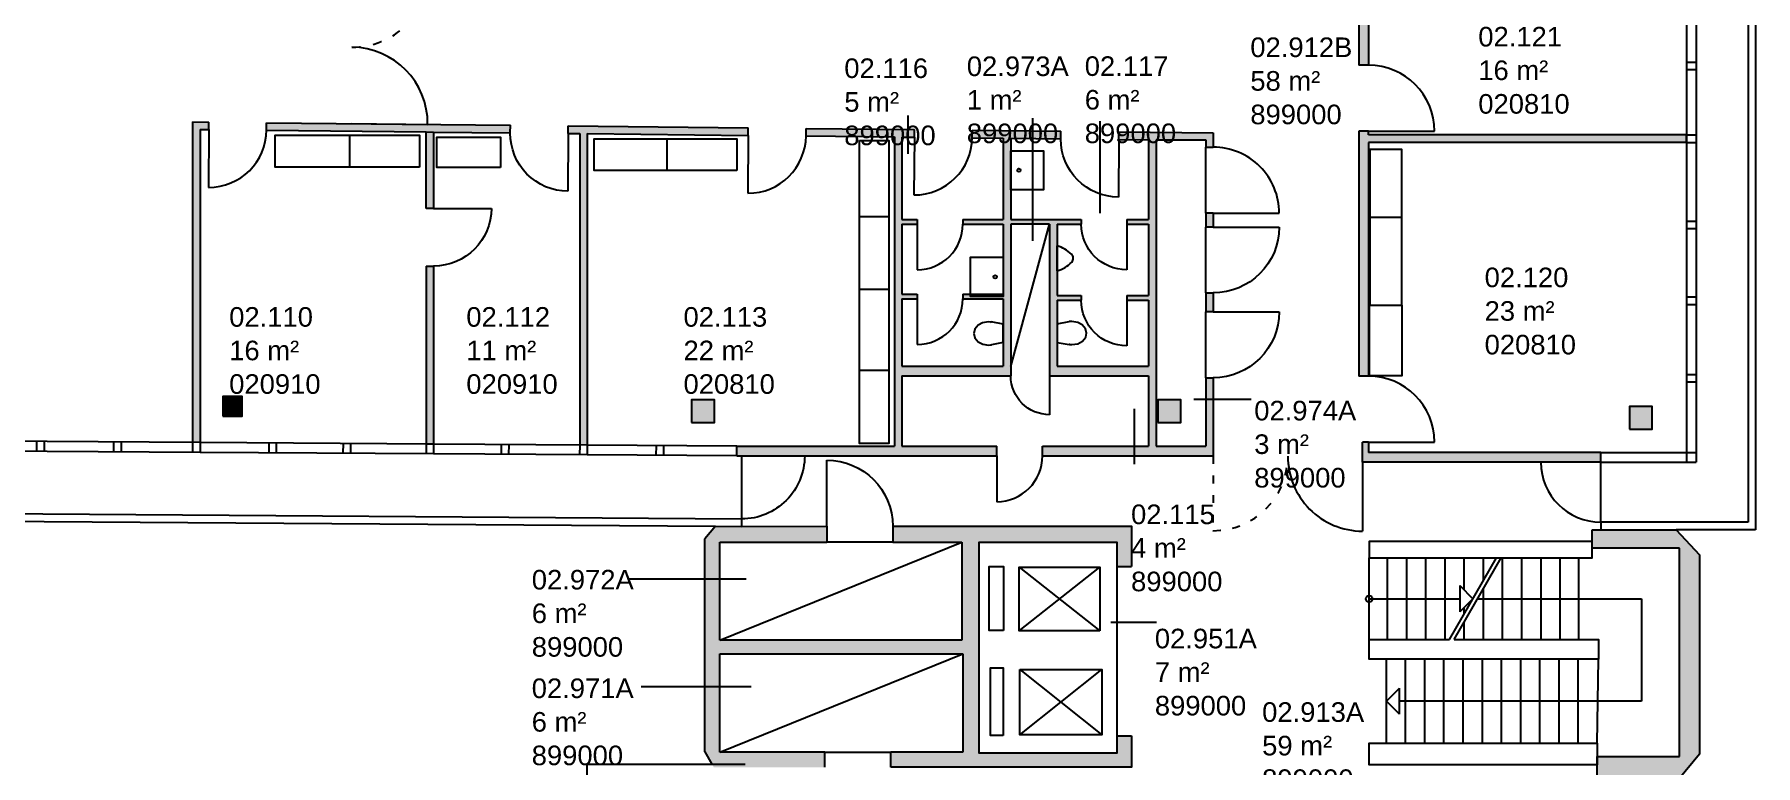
# Model space of a CAD drawing. Header units: metres. Extents: x -1 to 148, y 0 to 108.
# Drawn here: x 96.34 to 122.68, y 30.44 to 41.64 of the extents above; entities that cross this region are included whole.
import ezdxf

# ---------------------------------------------------------------- set-up
doc = ezdxf.new("R2010")
doc.units = ezdxf.units.M
doc.header["$MEASUREMENT"] = 0
doc.linetypes.add('ACAD_ISO03W100', pattern=[30, 12, -18])
doc.layers.get('0').update_dxf_attribs({"linetype": 'CONTINUOUS'})
for name, color, linetype in [('AUFZUEGE_TREPPEN', 34, 'CONTINUOUS'), ('AUSSENWAND_STUETZE', 7, 'CONTINUOUS'), ('AUSSENWAND_STUETZE_FILLING', 7, 'CONTINUOUS'), ('BODENKANTEN', 7, 'CONTINUOUS'), ('FENSTER', 4, 'CONTINUOUS'), ('INNENWAND', 7, 'CONTINUOUS'), ('INNENWAND_FILLING', 7, 'CONTINUOUS'), ('INSTALLATIONSSCHACHT', 7, 'CONTINUOUS'), ('MOEBEL', 6, 'CONTINUOUS'), ('RAUMSTEMPEL', 7, 'CONTINUOUS'), ('SANITAER', 6, 'CONTINUOUS'), ('TUEREN', 4, 'CONTINUOUS')]:
    doc.layers.add(name, color=color, linetype=linetype)
doc.styles.add('ARIAL', font='arial.ttf')

# ---------------------------------------------------------------- blocks, each defined once
blk = doc.blocks.new('Tuer')
at = {"layer": 'TUEREN'}
blk.add_line((0, 0), (0, 0.82), dxfattribs=at)
blk.add_arc((0, 0), 0.82, 90, 180, dxfattribs=at)
blk = doc.blocks.new('tueren')
at = {"layer": 'TUEREN', "linetype": 'ACAD_ISO03W100', "ltscale": 0.01}
blk.add_line((92.527, 97.642), (92.527, 98.708), dxfattribs=at)
at = {"layer": 'TUEREN'}
blk.add_line((94.658, 97.642), (94.658, 98.708), dxfattribs=at)
at = {"layer": 'TUEREN', "linetype": 'ACAD_ISO03W100', "ltscale": 0.01}
blk.add_arc((92.527, 97.642), 1.066, 360, 90, dxfattribs=at)
at = {"layer": 'TUEREN'}
blk.add_arc((94.658, 97.642), 1.066, 90, 180, dxfattribs=at)
blk = doc.blocks.new('Ausgussbecken')
blk.add_lwpolyline([(-0.185, 0), (0.415, 0), (0.415, -0.5), (-0.185, -0.5)], close=True)
at = {"linetype": 'Continuous'}
blk.add_circle((0.115, -0.124), 0.0253, dxfattribs=at)
blk = doc.blocks.new('WC')
at = {"linetype": 'Continuous'}
for p, q in [((-0.141, 0), (-0.176, -0.182)), ((0.141, 0), (-0.141, 0)), ((0.141, 0), (0.176, -0.182)), ((-0.176, -0.194), (-0.177, -0.226)), ((-0.177, -0.226), (-0.163, -0.315)), ((-0.176, -0.194), (-0.176, -0.182)), ((0.163, -0.315), (0.177, -0.226)), ((0.176, -0.194), (0.176, -0.182)), ((0.177, -0.226), (0.176, -0.194)), ((-0.163, -0.315), (-0.126, -0.385)), ((-0.126, -0.385), (-0.065, -0.436)), ((-0.065, -0.436), (0, -0.451)), ((0, -0.451), (0.065, -0.436)), ((0.065, -0.436), (0.126, -0.385)), ((0.126, -0.385), (0.163, -0.315))]:
    blk.add_line(p, q, dxfattribs=at)
blk = doc.blocks.new('Urinal')
at = {"linetype": 'Continuous'}
blk.add_line((-0.19, 0), (0.19, 0), dxfattribs=at)
for centre, radius, start, end in [((0.239, 0.104), 0.441, 193.5791, 227.6623), ((0, -0.164), 0.0828, 225.0232, 318.9322), ((-0.239, 0.104), 0.441, 313.1365, 346.4209)]:
    blk.add_arc(centre, radius, start, end, dxfattribs=at)
blk = doc.blocks.new('Raumstempel')
at = {"color": 0, "linetype": 'ByBlock', "style": 'ARIAL'}
for tag, p in [('HOERSAALNUMMER', (0, 1.029)), ('ANZAHL PLAETZE', (0, 0.514)), ('RAUMNUMMER', (0, 0)), ('FLÄCHE', (0, -0.514)), ('INSTITUTSNUMMER1', (0, -1.029)), ('INSTITUTSNUMMER2', (0, -1.543))]:
    blk.add_attdef(tag, p, '', height=0.3, dxfattribs=at)

msp = doc.modelspace()

# ---------------------------------------------------------------- hatches: boundary and pattern name
at = {"layer": 'AUSSENWAND_STUETZE_FILLING'}
for points in [[(99.524, 35.795), (99.524, 36.095), (99.224, 36.095), (99.224, 35.795)], [(106.401, 36.044), (106.401, 35.694), (106.751, 35.694), (106.751, 36.044)], [(113.537, 36.044), (113.537, 35.694), (113.887, 35.694), (113.887, 36.044)], [(120.754, 35.942), (120.754, 35.592), (121.104, 35.592), (121.104, 35.942)], [(106.835, 32.152), (106.835, 32.364), (106.835, 33.863), (107.168, 33.863), (107.168, 34.105), (106.767, 34.108), (106.601, 33.916), (106.601, 30.65), (106.74, 30.416), (107.22, 30.416), (107.22, 30.647), (106.835, 30.647)], [(121.828, 33.668), (121.47, 34.054), (120.317, 34.054), (120.184, 34.054), (120.184, 33.872), (120.184, 33.769), (121.519, 33.769), (121.519, 30.58), (120.263, 30.58), (120.263, 30.234), (120.392, 30.234), (121.51, 30.234), (121.828, 30.615)]]:
    msp.add_hatch(color=256, dxfattribs=at).paths.add_polyline_path(points)
at = {"layer": 'INNENWAND_FILLING'}
h = msp.add_hatch(color=256, dxfattribs=at)
h.paths.add_polyline_path([(117.983, 43.605), (116.762, 43.605), (116.762, 43.755), (116.612, 43.755), (116.612, 43.605), (116.612, 41.168), (116.762, 41.168), (116.762, 43.49), (117.983, 43.49)])
h.paths.add_polyline_path([(121.628, 43.605), (118.993, 43.605), (118.993, 43.49), (121.628, 43.49)])
for points in [[(98.879, 40.184), (99.011, 40.182), (99.012, 40.297), (98.764, 40.3), (98.764, 35.389), (98.879, 35.388)], [(104.803, 40.12), (107.267, 40.093), (107.268, 40.208), (104.512, 40.238), (104.511, 40.123), (104.688, 40.121), (104.688, 35.349), (104.803, 35.349)], [(121.628, 40.1), (116.762, 40.1), (116.762, 40.158), (116.612, 40.158), (116.612, 36.406), (116.762, 36.406), (116.762, 37.623), (116.762, 39.985), (121.628, 39.985)], [(120.317, 35.237), (116.762, 35.237), (116.762, 35.396), (116.671, 35.396), (116.671, 35.237), (116.671, 35.087), (120.317, 35.087)]]:
    msp.add_hatch(color=256, dxfattribs=at).paths.add_polyline_path(points)
h = msp.add_hatch(color=256, dxfattribs=at)
h.paths.add_polyline_path([(103.627, 40.248), (99.897, 40.288), (99.896, 40.173), (102.338, 40.146), (102.338, 40.146), (102.453, 40.145), (103.626, 40.133)])
h.paths.add_polyline_path([(102.453, 40.145), (102.338, 40.146), (102.338, 38.976), (102.453, 38.976)])
h.paths.add_polyline_path([(102.453, 38.091), (102.338, 38.091), (102.338, 35.365), (102.453, 35.364)])
h = msp.add_hatch(color=256, dxfattribs=at)
h.paths.add_polyline_path([(113.394, 37.639), (113.063, 37.639), (113.063, 37.569), (113.394, 37.569), (113.394, 36.56), (111.996, 36.56), (111.996, 37.569), (112.363, 37.569), (112.363, 37.639), (111.996, 37.639), (111.996, 38.735), (112.363, 38.735), (112.363, 38.805), (111.881, 38.805), (111.881, 38.805), (111.286, 38.805), (111.286, 40.05), (112.053, 40.041), (112.054, 40.156), (110.696, 40.171), (110.695, 40.056), (111.171, 40.051), (111.171, 38.805), (110.553, 38.805), (110.553, 38.735), (111.171, 38.735), (111.171, 37.661), (110.553, 37.661), (110.553, 37.591), (111.171, 37.591), (111.171, 36.56), (109.621, 36.56), (109.621, 37.591), (109.853, 37.591), (109.853, 37.661), (109.621, 37.661), (109.621, 38.735), (109.853, 38.735), (109.853, 38.805), (109.621, 38.805), (109.621, 40.068), (109.81, 40.066), (109.811, 40.181), (108.153, 40.199), (108.152, 40.084), (109.506, 40.069), (109.506, 35.333), (107.094, 35.333), (107.094, 35.183), (111.071, 35.183), (111.071, 35.333), (109.621, 35.333), (109.621, 36.41), (111.286, 36.41), (111.286, 38.735), (111.881, 38.735), (111.881, 36.41), (113.394, 36.41), (113.394, 35.333), (111.771, 35.333), (111.771, 35.183), (114.384, 35.183), (114.384, 36.382), (114.269, 36.382), (114.269, 35.333), (113.509, 35.333), (113.509, 40.027), (114.269, 40.027), (114.269, 39.913), (114.384, 39.913), (114.384, 40.131), (112.939, 40.147), (112.938, 40.032), (113.394, 40.027), (113.394, 38.805), (113.063, 38.805), (113.063, 38.735), (113.394, 38.735)])
h.paths.add_polyline_path([(114.384, 37.68), (114.269, 37.68), (114.269, 37.392), (114.384, 37.392)], flags=17)
h.paths.add_polyline_path([(114.384, 38.903), (114.269, 38.903), (114.269, 38.69), (114.384, 38.69)], flags=17)
h = msp.add_hatch(color=256, dxfattribs=at)
h.paths.add_polyline_path([(108.438, 30.647), (107.22, 30.647), (107.22, 30.416), (108.438, 30.416)])
h.paths.add_polyline_path([(113.133, 30.895), (112.907, 30.895), (112.907, 30.632), (110.803, 30.632), (110.803, 33.863), (112.907, 33.863), (112.907, 33.488), (113.133, 33.488), (113.133, 34.109), (109.481, 34.109), (109.481, 33.863), (110.536, 33.863), (110.536, 32.364), (106.835, 32.364), (106.835, 32.152), (110.551, 32.152), (110.551, 30.647), (109.448, 30.647), (109.448, 30.416), (113.133, 30.416)])
h.paths.add_polyline_path([(108.471, 34.109), (107.168, 34.105), (107.168, 33.863), (108.471, 33.863)], flags=17)

# ---------------------------------------------------------------- linework, layer by layer
at = {"layer": 'AUFZUEGE_TREPPEN'}
for p, q in [((111.414, 32.504), (112.651, 33.48)), ((111.414, 33.48), (112.651, 32.504)), ((116.769, 32.374), (116.77, 33.621)), ((117.048, 33.621), (117.048, 32.374)), ((117.341, 33.621), (117.341, 32.374)), ((117.635, 33.621), (117.635, 32.374)), ((117.928, 33.621), (117.928, 32.374)), ((118, 32.374), (118.72, 33.621)), ((118.07, 32.374), (118.79, 33.621)), ((118.222, 33.621), (118.222, 33.136)), ((118.516, 33.621), (118.516, 33.266)), ((118.809, 33.621), (118.809, 32.374)), ((119.103, 33.621), (119.103, 32.374)), ((119.396, 33.621), (119.396, 32.374)), ((119.69, 33.621), (119.69, 32.374)), ((119.98, 32.374), (119.98, 33.621)), ((118.16, 33.197), (118.16, 32.797)), ((118.16, 33.197), (118.36, 32.997)), ((116.77, 32.997), (118.16, 32.997)), ((118.36, 32.997), (118.16, 32.797)), ((118.43, 32.997), (120.94, 32.997)), ((118.516, 33.146), (118.516, 32.374)), ((120.94, 32.997), (120.94, 31.426)), ((118.222, 32.859), (118.222, 32.758)), ((118.222, 32.638), (118.222, 32.374)), ((111.422, 31.915), (112.68, 30.91)), ((111.422, 30.91), (112.68, 31.915)), ((117.035, 30.782), (117.035, 32.07)), ((117.329, 30.782), (117.329, 32.07)), ((117.623, 30.782), (117.623, 32.07)), ((117.916, 30.782), (117.916, 32.07)), ((118.21, 30.782), (118.21, 32.07)), ((118.503, 30.782), (118.503, 32.07)), ((118.797, 30.782), (118.797, 32.07)), ((119.091, 30.782), (119.091, 32.07)), ((119.384, 30.782), (119.384, 32.07)), ((119.678, 30.782), (119.678, 32.07)), ((119.971, 30.782), (119.971, 32.07)), ((120.263, 30.782), (120.283, 32.07)), ((117.035, 31.426), (117.235, 31.626)), ((117.235, 31.226), (117.235, 31.626)), ((117.235, 31.226), (117.035, 31.426)), ((120.273, 31.426), (117.235, 31.426)), ((120.94, 31.426), (120.273, 31.426))]:
    msp.add_line(p, q, dxfattribs=at)
for points in [[(120.184, 33.872), (116.77, 33.872), (116.77, 33.621), (120.184, 33.621)], [(111.177, 32.511), (110.955, 32.511), (110.955, 33.489), (111.177, 33.489)], [(112.651, 32.504), (111.414, 32.504), (111.414, 33.48), (112.651, 33.48)], [(111.17, 30.904), (110.976, 30.904), (110.976, 31.938), (111.17, 31.938)], [(111.422, 31.915), (112.68, 31.915), (112.68, 30.91), (111.422, 30.91)], [(120.263, 30.451), (116.77, 30.451), (116.77, 30.782), (120.263, 30.782)]]:
    msp.add_lwpolyline(points, close=True, dxfattribs=at)
msp.add_lwpolyline([(118.07, 32.374), (120.283, 32.374), (120.283, 32.07), (116.769, 32.07), (116.769, 32.374), (118, 32.374)], dxfattribs=at)
msp.add_circle((116.77, 32.997), 0.05, dxfattribs=at)
at = {"layer": 'AUSSENWAND_STUETZE'}
for p, q in [((106.767, 34.108), (106.601, 33.916)), ((106.767, 34.108), (107.168, 34.105)), ((120.184, 33.769), (120.184, 34.054)), ((120.184, 34.054), (120.317, 34.054)), ((120.317, 34.054), (121.47, 34.054)), ((121.47, 34.054), (121.828, 33.668)), ((106.601, 30.65), (106.601, 33.916)), ((106.835, 32.364), (106.835, 33.863)), ((106.835, 33.863), (107.168, 33.863)), ((121.519, 33.769), (120.184, 33.769)), ((121.519, 30.58), (121.519, 33.769)), ((121.828, 33.668), (121.828, 30.615)), ((106.835, 30.647), (106.835, 32.152)), ((106.601, 30.65), (106.712, 30.462)), ((107.22, 30.647), (106.835, 30.647)), ((120.263, 30.234), (120.263, 30.58)), ((120.263, 30.58), (121.519, 30.58)), ((121.828, 30.615), (121.51, 30.234)), ((106.712, 30.462), (107.22, 30.462))]:
    msp.add_line(p, q, dxfattribs=at)
for points in [[(99.224, 35.795), (99.524, 35.795), (99.524, 36.095), (99.224, 36.095)], [(106.401, 35.694), (106.751, 35.694), (106.751, 36.044), (106.401, 36.044)], [(113.537, 35.694), (113.887, 35.694), (113.887, 36.044), (113.537, 36.044)], [(120.754, 35.592), (121.104, 35.592), (121.104, 35.942), (120.754, 35.942)]]:
    msp.add_lwpolyline(points, close=True, dxfattribs=at)
at = {"layer": 'BODENKANTEN'}
for p, q in [((122.57, 62.84), (122.57, 34.169)), ((122.685, 62.724), (122.685, 34.054)), ((114.269, 38.903), (114.269, 39.913)), ((114.269, 37.68), (114.269, 38.69)), ((114.269, 36.382), (114.269, 37.392)), ((107.168, 34.22), (107.168, 35.183)), ((120.317, 34.169), (120.317, 35.087)), ((76.295, 34.324), (106.767, 34.108)), ((76.41, 34.438), (107.168, 34.22)), ((107.168, 34.105), (107.168, 34.22)), ((122.57, 34.169), (120.317, 34.169)), ((120.317, 34.169), (120.317, 34.054)), ((122.685, 34.054), (121.47, 34.054)), ((109.481, 33.863), (108.471, 33.863)), ((108.438, 30.647), (109.448, 30.647)), ((104.798, 30.462), (104.798, 12.252)), ((104.798, 30.462), (106.712, 30.462))]:
    msp.add_line(p, q, dxfattribs=at)
at = {"layer": 'FENSTER'}
for p, q in [((121.628, 42.489), (121.628, 37.62)), ((121.778, 42.488), (121.778, 37.62)), ((121.628, 41.217), (121.778, 41.217)), ((121.628, 41.102), (121.778, 41.102)), ((121.628, 40.1), (121.778, 40.1)), ((121.628, 39.985), (121.778, 39.985)), ((121.628, 38.782), (121.778, 38.782)), ((121.628, 38.667), (121.778, 38.667)), ((121.628, 37.62), (121.628, 35.237)), ((121.628, 37.62), (121.778, 37.62)), ((121.628, 37.505), (121.778, 37.505)), ((121.778, 37.62), (121.778, 35.087)), ((121.628, 36.433), (121.778, 36.433)), ((121.628, 36.318), (121.778, 36.318)), ((98.879, 35.388), (94.094, 35.42)), ((96.376, 35.405), (96.375, 35.255)), ((96.491, 35.404), (96.49, 35.254)), ((97.555, 35.397), (97.554, 35.247)), ((97.67, 35.396), (97.669, 35.246)), ((98.764, 35.389), (98.763, 35.239)), ((98.879, 35.388), (98.878, 35.238)), ((102.453, 35.364), (98.879, 35.388)), ((99.93, 35.381), (99.929, 35.231)), ((100.045, 35.38), (100.044, 35.23)), ((101.066, 35.374), (101.065, 35.224)), ((101.181, 35.373), (101.18, 35.223)), ((102.338, 35.365), (102.337, 35.215)), ((102.453, 35.364), (102.452, 35.214)), ((104.803, 35.349), (102.453, 35.364)), ((103.487, 35.357), (103.486, 35.207)), ((103.602, 35.357), (103.601, 35.207)), ((104.688, 35.349), (104.687, 35.199)), ((104.803, 35.349), (104.802, 35.199)), ((107.094, 35.333), (104.803, 35.349)), ((105.857, 35.342), (105.856, 35.192)), ((105.972, 35.341), (105.971, 35.191)), ((98.879, 35.238), (94.094, 35.27)), ((102.453, 35.214), (98.879, 35.238)), ((104.803, 35.199), (102.453, 35.214)), ((107.094, 35.183), (104.803, 35.199)), ((120.317, 35.237), (121.628, 35.237)), ((120.317, 35.087), (121.778, 35.087)), ((121.628, 35.237), (121.778, 35.237)), ((121.628, 35.237), (121.628, 35.087))]:
    msp.add_line(p, q, dxfattribs=at)
at = {"layer": 'INNENWAND'}
for p, q in [((116.612, 43.605), (116.612, 41.168)), ((116.762, 43.49), (116.762, 41.168)), ((116.762, 41.168), (116.612, 41.168)), ((98.764, 40.3), (98.764, 35.389)), ((98.764, 40.3), (99.012, 40.297)), ((98.879, 40.184), (98.879, 35.388)), ((98.879, 40.184), (99.011, 40.182)), ((99.011, 40.182), (99.012, 40.297)), ((99.896, 40.173), (99.897, 40.288)), ((99.896, 40.173), (102.338, 40.146)), ((99.897, 40.288), (103.627, 40.248)), ((102.338, 38.976), (102.338, 40.146)), ((102.338, 40.146), (102.453, 40.145)), ((102.453, 40.145), (102.453, 38.976)), ((102.453, 40.145), (103.626, 40.133)), ((103.626, 40.133), (103.627, 40.248)), ((104.511, 40.123), (104.512, 40.238)), ((104.511, 40.123), (104.688, 40.121)), ((104.512, 40.238), (107.268, 40.208)), ((104.688, 40.121), (104.688, 35.349)), ((104.803, 40.12), (104.803, 35.349)), ((104.803, 40.12), (107.267, 40.093)), ((107.267, 40.093), (107.268, 40.208)), ((108.152, 40.084), (108.153, 40.199)), ((108.152, 40.084), (109.506, 40.069)), ((108.153, 40.199), (109.811, 40.181)), ((109.506, 40.069), (109.506, 35.333)), ((109.621, 40.068), (109.621, 38.805)), ((109.621, 40.068), (109.81, 40.066)), ((109.81, 40.066), (109.811, 40.181)), ((110.695, 40.056), (110.696, 40.171)), ((110.695, 40.056), (111.171, 40.051)), ((110.696, 40.171), (112.054, 40.156)), ((111.171, 40.051), (111.171, 38.805)), ((111.286, 40.05), (111.286, 38.805)), ((111.286, 40.05), (112.053, 40.041)), ((112.053, 40.041), (112.054, 40.156)), ((112.938, 40.032), (112.939, 40.147)), ((112.939, 40.147), (114.384, 40.131)), ((114.384, 40.131), (114.384, 39.913)), ((116.762, 40.158), (116.612, 40.158)), ((116.612, 40.158), (116.612, 36.406)), ((116.762, 40.1), (116.762, 40.158)), ((121.628, 40.1), (116.762, 40.1)), ((121.628, 39.985), (121.628, 40.1)), ((112.938, 40.032), (113.394, 40.027)), ((113.394, 40.027), (113.394, 38.805)), ((113.509, 40.027), (113.509, 35.333)), ((113.509, 40.027), (114.269, 40.027)), ((114.269, 40.027), (114.269, 39.913)), ((114.269, 39.913), (114.384, 39.913)), ((116.762, 39.985), (116.762, 37.623)), ((121.628, 39.985), (116.762, 39.985)), ((102.453, 38.976), (102.338, 38.976)), ((109.621, 38.805), (109.853, 38.805)), ((109.621, 38.735), (109.853, 38.735)), ((109.621, 38.735), (109.621, 37.661)), ((109.853, 38.805), (109.853, 38.735)), ((110.553, 38.805), (110.553, 38.735)), ((110.553, 38.805), (111.171, 38.805)), ((110.553, 38.735), (111.171, 38.735)), ((111.171, 38.735), (111.171, 37.661)), ((111.286, 38.805), (111.881, 38.805)), ((111.881, 38.735), (111.286, 38.735)), ((111.286, 38.735), (111.286, 36.41)), ((111.881, 38.805), (112.363, 38.805)), ((111.881, 38.735), (111.881, 36.41)), ((111.996, 38.735), (111.996, 37.639)), ((111.996, 38.735), (112.363, 38.735)), ((112.363, 38.805), (112.363, 38.735)), ((113.063, 38.805), (113.063, 38.735)), ((113.063, 38.805), (113.394, 38.805)), ((113.063, 38.735), (113.394, 38.735)), ((113.394, 38.735), (113.394, 37.639)), ((114.384, 38.903), (114.269, 38.903)), ((114.269, 38.903), (114.269, 38.69)), ((114.384, 38.903), (114.384, 38.69)), ((114.384, 38.69), (114.269, 38.69)), ((102.338, 38.091), (102.338, 35.365)), ((102.338, 38.091), (102.453, 38.091)), ((102.453, 38.091), (102.453, 35.364)), ((114.269, 37.68), (114.384, 37.68)), ((114.269, 37.68), (114.269, 37.392)), ((114.384, 37.68), (114.384, 37.392)), ((109.621, 37.661), (109.853, 37.661)), ((109.621, 37.591), (109.853, 37.591)), ((109.621, 37.591), (109.621, 36.56)), ((109.853, 37.661), (109.853, 37.591)), ((110.553, 37.661), (110.553, 37.591)), ((110.553, 37.661), (111.171, 37.661)), ((110.553, 37.591), (111.171, 37.591)), ((111.171, 37.591), (111.171, 36.56)), ((111.996, 37.639), (112.363, 37.639)), ((111.996, 37.569), (112.363, 37.569)), ((111.996, 37.569), (111.996, 36.56)), ((112.363, 37.639), (112.363, 37.569)), ((113.063, 37.639), (113.063, 37.569)), ((113.063, 37.639), (113.394, 37.639)), ((113.063, 37.569), (113.394, 37.569)), ((113.394, 37.569), (113.394, 36.56)), ((116.762, 37.623), (116.762, 36.406)), ((114.384, 37.392), (114.269, 37.392)), ((109.621, 36.56), (111.171, 36.56)), ((109.621, 36.41), (111.286, 36.41)), ((109.621, 36.41), (109.621, 35.333)), ((111.881, 36.41), (113.394, 36.41)), ((111.996, 36.56), (113.394, 36.56)), ((113.394, 36.41), (113.394, 35.333)), ((114.269, 36.382), (114.384, 36.382)), ((114.269, 36.382), (114.269, 35.333)), ((114.384, 36.382), (114.384, 35.183)), ((116.762, 36.406), (116.612, 36.406)), ((102.453, 35.364), (102.338, 35.364)), ((107.094, 35.333), (109.506, 35.333)), ((107.094, 35.183), (107.094, 35.333)), ((109.621, 35.333), (111.071, 35.333)), ((111.071, 35.183), (111.071, 35.333)), ((111.771, 35.183), (111.771, 35.333)), ((111.771, 35.333), (113.394, 35.333)), ((113.509, 35.333), (114.269, 35.333)), ((116.762, 35.396), (116.671, 35.396)), ((116.671, 35.237), (116.671, 35.396)), ((116.762, 35.396), (116.762, 35.237)), ((107.094, 35.183), (111.071, 35.183)), ((111.771, 35.183), (114.384, 35.183)), ((116.671, 35.087), (116.671, 35.237)), ((120.317, 35.087), (116.671, 35.087)), ((120.317, 35.237), (116.762, 35.237)), ((120.317, 35.087), (120.317, 35.237)), ((107.168, 34.105), (108.471, 34.109)), ((108.471, 34.109), (108.471, 33.863)), ((109.481, 34.109), (109.481, 33.863)), ((107.168, 33.863), (108.471, 33.863)), ((109.481, 33.863), (110.536, 33.863)), ((110.536, 33.863), (110.536, 32.364)), ((112.907, 33.488), (113.133, 33.488)), ((110.536, 32.364), (106.835, 32.364)), ((106.835, 32.152), (110.551, 32.152)), ((110.551, 32.152), (110.551, 30.647)), ((112.907, 30.895), (113.133, 30.895)), ((108.438, 30.647), (107.22, 30.647)), ((108.438, 30.416), (108.438, 30.647)), ((109.448, 30.416), (109.448, 30.647)), ((110.551, 30.647), (109.448, 30.647))]:
    msp.add_line(p, q, dxfattribs=at)
for points in [[(109.481, 34.109), (113.133, 34.109), (113.133, 33.488)], [(112.907, 30.895), (112.907, 30.632), (110.803, 30.632), (110.803, 33.863), (112.907, 33.863), (112.907, 33.488)], [(113.133, 30.895), (113.133, 30.416), (109.448, 30.416)]]:
    msp.add_lwpolyline(points, dxfattribs=at)
at = {"layer": 'INSTALLATIONSSCHACHT'}
for p, q in [((111.286, 36.556), (111.881, 38.735)), ((106.835, 32.364), (110.536, 33.863)), ((106.835, 30.647), (110.551, 32.152))]:
    msp.add_line(p, q, dxfattribs=at)
at = {"layer": 'MOEBEL'}
for p, q in [((101.165, 40.095), (101.165, 39.606)), ((106.023, 40.042), (106.023, 39.553)), ((108.972, 38.853), (109.422, 38.853)), ((116.779, 38.841), (117.271, 38.841)), ((108.972, 37.738), (109.422, 37.738)), ((108.972, 36.496), (109.422, 36.496))]:
    msp.add_line(p, q, dxfattribs=at)
for points in [[(102.234, 39.606), (100.026, 39.606), (100.026, 40.095), (102.234, 40.095)], [(103.474, 39.6), (102.503, 39.6), (102.503, 40.067), (103.474, 40.067)], [(107.093, 39.553), (104.91, 39.553), (104.91, 40.042), (107.093, 40.042)], [(108.972, 40.016), (109.422, 40.016), (109.422, 35.376), (108.972, 35.376)], [(116.779, 37.492), (117.271, 37.492), (117.271, 39.876), (116.779, 39.876)], [(116.774, 37.492), (117.272, 37.492), (117.272, 36.413), (116.774, 36.413)]]:
    msp.add_lwpolyline(points, close=True, dxfattribs=at)
at = {"layer": 'RAUMSTEMPEL'}
for p, q in [((109.708, 40.4), (109.708, 39.809)), ((111.617, 40.355), (111.617, 38.477)), ((112.648, 40.309), (112.648, 38.901)), ((113.177, 35.057), (113.177, 35.905)), ((114.087, 36.055), (114.966, 36.055)), ((105.419, 33.303), (107.238, 33.303)), ((112.819, 32.638), (113.516, 32.638)), ((105.629, 31.654), (107.311, 31.654))]:
    msp.add_line(p, q, dxfattribs=at)
at = {"layer": 'TUEREN', "linetype": 'ACAD_ISO03W100', "ltscale": 0.01}
msp.add_line((114.384, 35.183), (114.38, 34.039), dxfattribs=at)
at = {"layer": 'TUEREN'}
for p, q in [((116.671, 35.087), (116.667, 34.031)), ((112.907, 33.488), (112.907, 30.895))]:
    msp.add_line(p, q, dxfattribs=at)
at = {"layer": 'TUEREN', "linetype": 'ACAD_ISO03W100', "ltscale": 0.01}
msp.add_arc((114.383, 35.183), 1.144, 269.865, 359.8008, dxfattribs=at)
at = {"layer": 'TUEREN'}
msp.add_arc((116.671, 35.176), 1.144, 179.8007, 269.8007, dxfattribs=at)

# ---------------------------------------------------------------- block references
at = {"layer": 'RAUMSTEMPEL'}
ref = msp.add_blockref('Raumstempel', (118.441, 41.969), dxfattribs=at)
ref.add_attrib('RAUMNUMMER', '02.121', (118.441, 41.455), dxfattribs={"layer": '0', "color": 0, "linetype": 'ByBlock', "height": 0.3, "style": 'ARIAL'})
ref.add_attrib('FLÄCHE_NGF', '16 m²', (118.441, 40.941), dxfattribs={"layer": '0', "color": 0, "linetype": 'ByBlock', "height": 0.3, "style": 'ARIAL'})
ref.add_attrib('NUTZER_1', '020810', (118.441, 40.426), dxfattribs={"layer": '0', "color": 0, "linetype": 'ByBlock', "height": 0.3, "style": 'ARIAL'})
ref = msp.add_blockref('Raumstempel', (114.952, 41.807), dxfattribs=at)
ref.add_attrib('RAUMNUMMER', '02.912B', (114.952, 41.293), dxfattribs={"color": 7, "height": 0.3, "style": 'ARIAL'})
ref.add_attrib('FLÄCHE_NGF', '58 m²', (114.952, 40.778), dxfattribs={"color": 7, "height": 0.3, "style": 'ARIAL'})
ref.add_attrib('NUTZER_1', '899000', (114.952, 40.264), dxfattribs={"color": 7, "height": 0.3, "style": 'ARIAL'})
ref = msp.add_blockref('Raumstempel', (108.738, 41.486), dxfattribs=at)
ref.add_attrib('RAUMNUMMER', '02.116', (108.738, 40.972), dxfattribs={"color": 7, "height": 0.3, "style": 'ARIAL'})
ref.add_attrib('FLÄCHE_NGF', '5 m²', (108.738, 40.457), dxfattribs={"color": 7, "height": 0.3, "style": 'ARIAL'})
ref.add_attrib('NUTZER_1', '899000', (108.738, 39.943), dxfattribs={"color": 7, "height": 0.3, "style": 'ARIAL'})
ref = msp.add_blockref('Raumstempel', (110.613, 41.516), dxfattribs=at)
ref.add_attrib('RAUMNUMMER', '02.973A', (110.613, 41.002), dxfattribs={"color": 7, "height": 0.3, "style": 'ARIAL'})
ref.add_attrib('FLÄCHE_NGF', '1 m²', (110.613, 40.488), dxfattribs={"color": 7, "height": 0.3, "style": 'ARIAL'})
ref.add_attrib('NUTZER_1', '899000', (110.613, 39.974), dxfattribs={"color": 7, "height": 0.3, "style": 'ARIAL'})
ref = msp.add_blockref('Raumstempel', (112.418, 41.518), dxfattribs=at)
ref.add_attrib('RAUMNUMMER', '02.117', (112.418, 41.004), dxfattribs={"color": 7, "height": 0.3, "style": 'ARIAL'})
ref.add_attrib('FLÄCHE_NGF', '6 m²', (112.418, 40.489), dxfattribs={"color": 7, "height": 0.3, "style": 'ARIAL'})
ref.add_attrib('NUTZER_1', '899000', (112.418, 39.975), dxfattribs={"color": 7, "height": 0.3, "style": 'ARIAL'})
ref = msp.add_blockref('Raumstempel', (118.538, 38.282), dxfattribs=at)
ref.add_attrib('RAUMNUMMER', '02.120', (118.538, 37.768), dxfattribs={"layer": '0', "color": 0, "linetype": 'ByBlock', "height": 0.3, "style": 'ARIAL'})
ref.add_attrib('FLÄCHE_NGF', '23 m²', (118.538, 37.254), dxfattribs={"layer": '0', "color": 0, "linetype": 'ByBlock', "height": 0.3, "style": 'ARIAL'})
ref.add_attrib('NUTZER_1', '020810', (118.538, 36.739), dxfattribs={"layer": '0', "color": 0, "linetype": 'ByBlock', "height": 0.3, "style": 'ARIAL'})
ref = msp.add_blockref('Raumstempel', (99.324, 37.678), dxfattribs=at)
ref.add_attrib('RAUMNUMMER', '02.110', (99.324, 37.163), dxfattribs={"color": 7, "height": 0.3, "style": 'ARIAL'})
ref.add_attrib('FLÄCHE_NGF', '16 m²', (99.324, 36.649), dxfattribs={"color": 7, "height": 0.3, "style": 'ARIAL'})
ref.add_attrib('NUTZER_1', '020910', (99.324, 36.135), dxfattribs={"color": 7, "height": 0.3, "style": 'ARIAL'})
ref = msp.add_blockref('Raumstempel', (102.953, 37.678), dxfattribs=at)
ref.add_attrib('RAUMNUMMER', '02.112', (102.953, 37.163), dxfattribs={"color": 7, "height": 0.3, "style": 'ARIAL'})
ref.add_attrib('FLÄCHE_NGF', '11 m²', (102.953, 36.649), dxfattribs={"color": 7, "height": 0.3, "style": 'ARIAL'})
ref.add_attrib('NUTZER_1', '020910', (102.953, 36.135), dxfattribs={"color": 7, "height": 0.3, "style": 'ARIAL'})
ref = msp.add_blockref('Raumstempel', (106.277, 37.678), dxfattribs=at)
ref.add_attrib('RAUMNUMMER', '02.113', (106.277, 37.163), dxfattribs={"layer": '0', "color": 0, "linetype": 'ByBlock', "height": 0.3, "style": 'ARIAL'})
ref.add_attrib('FLÄCHE_NGF', '22 m²', (106.277, 36.649), dxfattribs={"layer": '0', "color": 0, "linetype": 'ByBlock', "height": 0.3, "style": 'ARIAL'})
ref.add_attrib('NUTZER_1', '020810', (106.277, 36.135), dxfattribs={"layer": '0', "color": 0, "linetype": 'ByBlock', "height": 0.3, "style": 'ARIAL'})
ref = msp.add_blockref('Raumstempel', (115.012, 36.243), dxfattribs=at)
ref.add_attrib('RAUMNUMMER', '02.974A', (115.012, 35.728), dxfattribs={"color": 7, "height": 0.3, "style": 'ARIAL'})
ref.add_attrib('FLÄCHE_NGF', '3 m²', (115.012, 35.214), dxfattribs={"color": 7, "height": 0.3, "style": 'ARIAL'})
ref.add_attrib('NUTZER_1', '899000', (115.012, 34.7), dxfattribs={"color": 7, "height": 0.3, "style": 'ARIAL'})
ref = msp.add_blockref('Raumstempel', (113.127, 34.654), dxfattribs=at)
ref.add_attrib('RAUMNUMMER', '02.115', (113.127, 34.139), dxfattribs={"color": 7, "height": 0.3, "style": 'ARIAL'})
ref.add_attrib('FLÄCHE_NGF', '4 m²', (113.127, 33.625), dxfattribs={"color": 7, "height": 0.3, "style": 'ARIAL'})
ref.add_attrib('NUTZER_1', '899000', (113.127, 33.111), dxfattribs={"color": 7, "height": 0.3, "style": 'ARIAL'})
ref = msp.add_blockref('Raumstempel', (103.955, 33.652), dxfattribs=at)
ref.add_attrib('RAUMNUMMER', '02.972A', (103.955, 33.138), dxfattribs={"color": 7, "height": 0.3, "style": 'ARIAL'})
ref.add_attrib('FLÄCHE_NGF', '6 m²', (103.955, 32.624), dxfattribs={"color": 7, "height": 0.3, "style": 'ARIAL'})
ref.add_attrib('NUTZER_1', '899000', (103.955, 32.109), dxfattribs={"color": 7, "height": 0.3, "style": 'ARIAL'})
ref = msp.add_blockref('Raumstempel', (113.491, 32.752), dxfattribs=at)
ref.add_attrib('RAUMNUMMER', '02.951A', (113.491, 32.237), dxfattribs={"color": 7, "height": 0.3, "style": 'ARIAL'})
ref.add_attrib('FLÄCHE_NGF', '7 m²', (113.491, 31.723), dxfattribs={"color": 7, "height": 0.3, "style": 'ARIAL'})
ref.add_attrib('NUTZER_1', '899000', (113.491, 31.209), dxfattribs={"color": 7, "height": 0.3, "style": 'ARIAL'})
ref = msp.add_blockref('Raumstempel', (103.954, 31.989), dxfattribs=at)
ref.add_attrib('RAUMNUMMER', '02.971A', (103.954, 31.475), dxfattribs={"color": 7, "height": 0.3, "style": 'ARIAL'})
ref.add_attrib('FLÄCHE_NGF', '6 m²', (103.954, 30.961), dxfattribs={"color": 7, "height": 0.3, "style": 'ARIAL'})
ref.add_attrib('NUTZER_1', '899000', (103.954, 30.447), dxfattribs={"color": 7, "height": 0.3, "style": 'ARIAL'})
ref = msp.add_blockref('Raumstempel', (115.133, 31.625), dxfattribs=at)
ref.add_attrib('RAUMNUMMER', '02.913A', (115.133, 31.111), dxfattribs={"color": 7, "height": 0.3, "style": 'ARIAL'})
ref.add_attrib('FLÄCHE_NGF', '59 m²', (115.133, 30.597), dxfattribs={"color": 7, "height": 0.3, "style": 'ARIAL'})
ref.add_attrib('NUTZER_1', '899000', (115.133, 30.083), dxfattribs={"color": 7, "height": 0.3, "style": 'ARIAL'})
at = {"layer": 'SANITAER'}
for name, p, rotation in [('Ausgussbecken', (111.286, 39.444), 90), ('Ausgussbecken', (111.171, 38.041), 270), ('Urinal', (111.996, 38.21), 90.27418236441841), ('WC', (111.171, 37.06), 270.2741823644188), ('WC', (111.996, 37.064), 90.27418236441883)]:
    msp.add_blockref(name, p, dxfattribs=dict(at, rotation=rotation))
at = {"layer": 'TUEREN'}
for name, p, xscale, yscale, zscale, rotation in [('tueren', (-5.045, 145.513), 1.09958776062439, 1.09958776062439, 1.09958776062439, 269.3805115359659), ('Tuer', (116.762, 40.158), 1.231707317073273, 1.231707317073273, 1.231707317073273, 270), ('Tuer', (99.011, 40.182), 1.079268292682997, 1.079268292682997, 1.079268292682997, 179.6439095019147), ('Tuer', (104.511, 40.123), -1.079268292682997, 1.079268292683018, 1.079268292683016, 179.6439095019201), ('Tuer', (107.267, 40.093), 1.079268292682997, 1.079268292682997, 1.079268292682997, 179.6439095019147), ('Tuer', (109.81, 40.066), 1.079268292682997, 1.079268292682997, 1.079268292682997, 179.6439095019147), ('Tuer', (112.938, 40.032), -1.079268292682997, 1.079268292683018, 1.079268292683016, 179.6439095019147), ('Tuer', (114.384, 38.903), 1.231707317073273, 1.231707317073273, 1.231707317073273, 270.0000000000022), ('Tuer', (102.453, 38.976), -1.079268292682997, 1.079268292683018, 1.079268292683016, 270.000000000001), ('Tuer', (109.853, 38.735), 0.8536585365854249, 0.8536585365854249, 0.8536585365854249, 179.9999999999989), ('Tuer', (113.063, 38.735), -0.8536585365854249, 0.8536585365854418, 0.8536585365854401, 180.0000000000011), ('Tuer', (114.384, 38.69), -1.231707317073273, 1.231707317073289, 1.231707317073288, 270.0000000000013), ('Tuer', (109.853, 37.591), 0.8536585365854249, 0.8536585365854249, 0.8536585365854249, 179.9999999999989), ('Tuer', (113.063, 37.569), -0.8536585365854249, 0.8536585365854418, 0.8536585365854401, 180.0000000000011), ('Tuer', (114.384, 37.392), -1.231707317073273, 1.231707317073289, 1.231707317073288, 270.0000000000013), ('Tuer', (111.881, 36.41), -0.7260255808764678, 0.7260255808764823, 0.7260255808764808, 180.0000000000011), ('Tuer', (116.762, 35.396), 1.231707317073273, 1.231707317073273, 1.231707317073273, 270.0000000000001), ('Tuer', (107.168, 35.183), -1.175211873100961, 1.175211873100969, 1.175211873100968, 269.9999999969425), ('Tuer', (108.471, 34.109), -1.231732666875729, 1.231732666875738, 1.231732666875737, 359.9999999969425), ('Tuer', (111.071, 35.183), 0.8536585365854249, 0.8536585365854249, 0.8536585365854249, 179.9999999999989), ('Tuer', (120.317, 35.087), 1.119313347409779, 1.119313347409779, 1.119313347409779, 90)]:
    msp.add_blockref(name, p, dxfattribs=dict(at, xscale=xscale, yscale=yscale, zscale=zscale, rotation=rotation))

doc.saveas('drawing.dxf')
